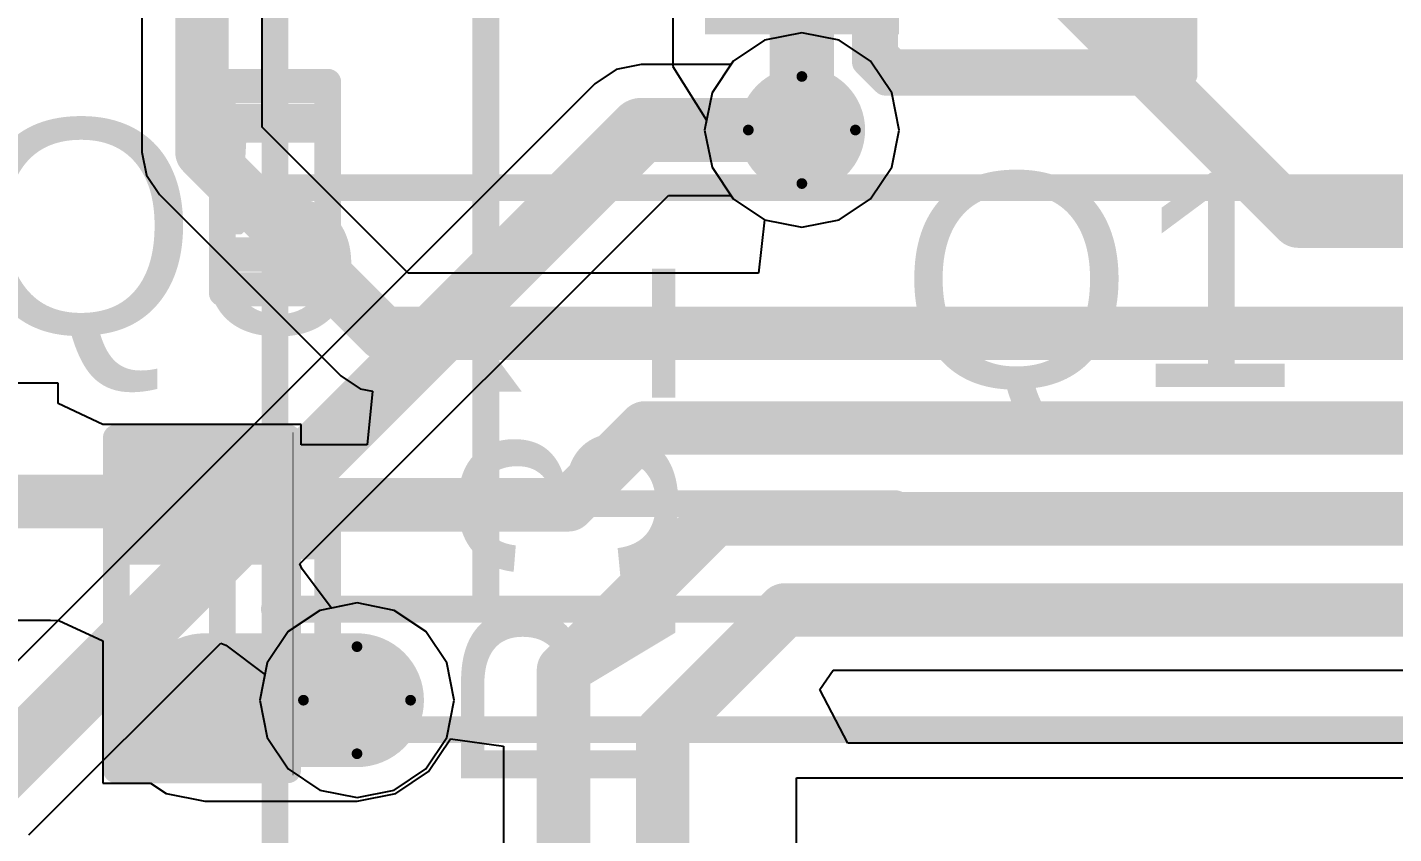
# Model space of a CAD drawing. Header units: millimetres. Extents: x -16 to 330, y -45 to 150.
# Drawn here: x 9.33 to 15.81, y 62.19 to 66.02 of the extents above; entities that cross this region are included whole.
import ezdxf

# ---------------------------------------------------------------- set-up
doc = ezdxf.new("R2010")
doc.units = ezdxf.units.MM
for name, color, linetype in [('BottomLayer', 5, 'Continuous'), ('BottomSolder', 6, 'Continuous'), ('DrillDrawing', 1, 'Continuous'), ('Mechanical13', 56, 'Continuous'), ('MidLayer1', 16, 'Continuous'), ('MidLayer2', 76, 'Continuous'), ('TopLayer', 1, 'Continuous'), ('TopOverlay', 2, 'Continuous'), ('TopPaste', 8, 'Continuous'), ('TopSolder', 216, 'Continuous'), ('ViaHoleLayer', 16, 'Continuous')]:
    doc.layers.add(name, color=color, linetype=linetype)
doc.styles.add('Arial', font='arial.ttf', dxfattribs={"height": 0.2})

# ---------------------------------------------------------------- blocks, each defined once
blk = doc.blocks.new('R___0402_80')
at = {"layer": 'TopLayer'}
for points in [[(-0.6985, -0.3175), (-0.6985, 0.3175), (-0.2413, 0.3175), (-0.2413, -0.3175)], [(0.2413, -0.3175), (0.2413, 0.3175), (0.6985, 0.3175), (0.6985, -0.3175)]]:
    blk.add_hatch(color=1, dxfattribs=at).paths.add_polyline_path(points)
at = {"layer": 'TopPaste'}
for points in [[(-0.6985, -0.3175), (-0.6985, 0.3175), (-0.2413, 0.3175), (-0.2413, -0.3175)], [(0.2413, -0.3175), (0.2413, 0.3175), (0.6985, 0.3175), (0.6985, -0.3175)]]:
    blk.add_hatch(color=8, dxfattribs=at).paths.add_polyline_path(points)
at = {"layer": 'TopSolder'}
for points in [[(-0.7535, -0.3725), (-0.7535, 0.3725), (-0.1863, 0.3725), (-0.1863, -0.3725)], [(0.1863, -0.3725), (0.1863, 0.3725), (0.7535, 0.3725), (0.7535, -0.3725)]]:
    blk.add_hatch(color=216, dxfattribs=at).paths.add_polyline_path(points)
at = {"layer": 'TopOverlay'}
for points, const_width in [([(-0.7874, 0.4064), (0.7874, 0.4064)], 0.127), ([(-0.7874, 0.4064), (-0.7874, -0.4064)], 0.127), ([(0.7874, 0.4064), (0.7874, -0.4064)], 0.127), ([(-0.7874, -0.4064), (0.7874, -0.4064)], 0.127), ([(-0.8128, -0.4318), (0.8128, -0.4318)], 0.00323)]:
    blk.add_lwpolyline(points, dxfattribs=dict(at, const_width=const_width))
for points, const_width in [([(-0.8191, 0.4064, 1), (-0.7556, 0.4064, 1)], 0.0635), ([(-0.8191, 0.4064, 1), (-0.7556, 0.4064, 1)], 0.0635), ([(0.7556, 0.4064, 1), (0.8191, 0.4064, 1)], 0.0635), ([(0.7556, 0.4064, 1), (0.8191, 0.4064, 1)], 0.0635), ([(-0.8191, -0.4064, 1), (-0.7556, -0.4064, 1)], 0.0635), ([(-0.8191, -0.4064, 1), (-0.7556, -0.4064, 1)], 0.0635), ([(0.7556, -0.4064, 1), (0.8191, -0.4064, 1)], 0.0635), ([(0.7556, -0.4064, 1), (0.8191, -0.4064, 1)], 0.0635), ([(-0.8136, -0.4318, 1), (-0.812, -0.4318, 1)], 0.00161), ([(0.812, -0.4318, 1), (0.8136, -0.4318, 1)], 0.00161)]:
    blk.add_lwpolyline(points, format="xyb", close=True, dxfattribs=dict(at, const_width=const_width))
blk = doc.blocks.new('S___23_116')
at = {"layer": 'TopLayer'}
for points in [[(-0.41, 1.46), (0.41, 1.46), (0.41, 0.54), (-0.41, 0.54)], [(-1.36, -0.54), (-0.54, -0.54), (-0.54, -1.46), (-1.36, -1.46)], [(0.54, -0.54), (1.36, -0.54), (1.36, -1.46), (0.54, -1.46)]]:
    blk.add_hatch(color=1, dxfattribs=at).paths.add_polyline_path(points)
at = {"layer": 'TopPaste'}
for points in [[(-0.41, 1.46), (0.41, 1.46), (0.41, 0.54), (-0.41, 0.54)], [(-1.36, -0.54), (-0.54, -0.54), (-0.54, -1.46), (-1.36, -1.46)], [(0.54, -0.54), (1.36, -0.54), (1.36, -1.46), (0.54, -1.46)]]:
    blk.add_hatch(color=8, dxfattribs=at).paths.add_polyline_path(points)
at = {"layer": 'TopSolder'}
for points in [[(-0.41, 1.46), (0.41, 1.46), (0.41, 0.54), (-0.41, 0.54)], [(-1.36, -0.54), (-0.54, -0.54), (-0.54, -1.46), (-1.36, -1.46)], [(0.54, -0.54), (1.36, -0.54), (1.36, -1.46), (0.54, -1.46)]]:
    blk.add_hatch(color=216, dxfattribs=at).paths.add_polyline_path(points)
at = {"layer": 'TopOverlay', "const_width": 0.127}
for points in [[(-1.5494, -0.5842), (-1.5494, 0.8128)], [(-0.5588, 0.8128), (-1.5494, 0.8128)], [(1.5494, 0.8128), (0.5588, 0.8128)], [(1.5494, -0.5842), (1.5494, 0.8128)], [(0.3302, -0.7874), (-0.3302, -0.7874)], [(-1.5494, -1.1684), (-1.6764, -1.0414)], [(-1.6764, -1.2954), (-1.6764, -1.0414)], [(-1.6764, -1.2954), (-1.5494, -1.1684)]]:
    blk.add_lwpolyline(points, dxfattribs=at)
at = {"layer": 'TopOverlay', "const_width": 0.0635}
for points in [[(-1.5812, 0.8128, 1), (-1.5176, 0.8128, 1)], [(-1.5812, 0.8128, 1), (-1.5176, 0.8128, 1)], [(-0.5905, 0.8128, 1), (-0.5271, 0.8128, 1)], [(0.5271, 0.8128, 1), (0.5905, 0.8128, 1)], [(1.5176, 0.8128, 1), (1.5812, 0.8128, 1)], [(1.5176, 0.8128, 1), (1.5812, 0.8128, 1)], [(-1.5812, -0.5842, 1), (-1.5176, -0.5842, 1)], [(1.5176, -0.5842, 1), (1.5812, -0.5842, 1)], [(-0.3619, -0.7874, 1), (-0.2984, -0.7874, 1)], [(0.2984, -0.7874, 1), (0.3619, -0.7874, 1)], [(-1.7082, -1.0414, 1), (-1.6446, -1.0414, 1)], [(-1.7082, -1.0414, 1), (-1.6446, -1.0414, 1)], [(-1.5812, -1.1684, 1), (-1.5176, -1.1684, 1)], [(-1.5812, -1.1684, 1), (-1.5176, -1.1684, 1)], [(-1.7082, -1.2954, 1), (-1.6446, -1.2954, 1)], [(-1.7082, -1.2954, 1), (-1.6446, -1.2954, 1)]]:
    blk.add_lwpolyline(points, format="xyb", close=True, dxfattribs=at)

msp = doc.modelspace()

# ---------------------------------------------------------------- hatches: boundary and pattern name
at = {"layer": 'BottomLayer'}
h = msp.add_hatch(color=5, dxfattribs=at)
edge = h.paths.add_edge_path()
edge.add_arc((13.0048, 65.532), 0.3, 0, 360)
h = msp.add_hatch(color=5, dxfattribs=at)
edge = h.paths.add_edge_path()
edge.add_arc((10.895, 62.8269), 0.3, 0, 360)
at = {"layer": 'BottomSolder'}
h = msp.add_hatch(color=6, dxfattribs=at)
edge = h.paths.add_edge_path()
edge.add_arc((13.0048, 65.532), 0.15, 0, 360)
h = msp.add_hatch(color=6, dxfattribs=at)
edge = h.paths.add_edge_path()
edge.add_arc((10.895, 62.8269), 0.15, 0, 360)
at = {"layer": 'MidLayer1'}
h = msp.add_hatch(color=16, dxfattribs=at)
edge = h.paths.add_edge_path()
edge.add_arc((13.0048, 65.532), 0.3, 0, 360)
h = msp.add_hatch(color=16, dxfattribs=at)
edge = h.paths.add_edge_path()
edge.add_arc((10.895, 62.8269), 0.3, 0, 360)
at = {"layer": 'MidLayer2'}
h = msp.add_hatch(color=76, dxfattribs=at)
edge = h.paths.add_edge_path()
edge.add_arc((13.0048, 65.532), 0.3, 0, 360)
h = msp.add_hatch(color=76, dxfattribs=at)
edge = h.paths.add_edge_path()
edge.add_arc((10.895, 62.8269), 0.3, 0, 360)
at = {"layer": 'TopLayer'}
h = msp.add_hatch(color=1, dxfattribs=at)
edge = h.paths.add_edge_path()
edge.add_arc((13.0048, 65.532), 0.3, 0, 360)
h = msp.add_hatch(color=1, dxfattribs=at)
edge = h.paths.add_edge_path()
edge.add_arc((10.895, 62.8269), 0.3, 0, 360)
at = {"layer": 'TopSolder'}
h = msp.add_hatch(color=216, dxfattribs=at)
edge = h.paths.add_edge_path()
edge.add_arc((13.0048, 65.532), 0.15, 0, 360)
h = msp.add_hatch(color=216, dxfattribs=at)
edge = h.paths.add_edge_path()
edge.add_arc((10.895, 62.8269), 0.15, 0, 360)
at = {"layer": 'ViaHoleLayer'}
h = msp.add_hatch(color=16, dxfattribs=at)
edge = h.paths.add_edge_path()
edge.add_arc((13.0048, 65.532), 0.15, 0, 360)
h = msp.add_hatch(color=16, dxfattribs=at)
edge = h.paths.add_edge_path()
edge.add_arc((10.895, 62.8269), 0.15, 0, 360)

# ---------------------------------------------------------------- linework, layer by layer
at = {"layer": 'BottomLayer'}
for p, q in [((13.0048, 65.9933), (12.8283, 65.9582)), ((13.1813, 65.9582), (13.0048, 65.9933)), ((12.8283, 65.9582), (12.6786, 65.8582)), ((13.3309, 65.8582), (13.1813, 65.9582)), ((12.2428, 65.8428), (12.1239, 65.8191)), ((12.6683, 65.8428), (12.2428, 65.8428)), ((12.6786, 65.8582), (12.6683, 65.8428)), ((13.4309, 65.7085), (13.3309, 65.8582)), ((12.1239, 65.8191), (12.023, 65.7518)), ((12.023, 65.7518), (8.9899, 62.7186)), ((13.466, 65.532), (13.4309, 65.7085)), ((13.4309, 65.3555), (13.466, 65.532)), ((13.3309, 65.2058), (13.4309, 65.3555)), ((10.6237, 63.4735), (12.3715, 65.2212)), ((12.3715, 65.2212), (12.6683, 65.2212)), ((12.6683, 65.2212), (12.6786, 65.2058)), ((12.6786, 65.2058), (12.8283, 65.1059)), ((13.1813, 65.1059), (13.3309, 65.2058)), ((12.8283, 65.1059), (13.0048, 65.0707)), ((13.0048, 65.0707), (13.1813, 65.1059)), ((10.6344, 63.4488), (10.6237, 63.4735)), ((10.7735, 63.264), (10.6344, 63.4488)), ((10.895, 63.2882), (10.7735, 63.264)), ((11.0716, 63.2531), (10.895, 63.2882)), ((11.2212, 63.1531), (11.0716, 63.2531)), ((11.3212, 63.0034), (11.2212, 63.1531)), ((9.3383, 62.1881), (10.2485, 63.0982)), ((10.2485, 63.0982), (10.2732, 63.0876)), ((10.2732, 63.0876), (10.458, 62.9485)), ((11.3563, 62.8269), (11.3212, 63.0034)), ((10.458, 62.9485), (10.4338, 62.8269)), ((10.4338, 62.8269), (10.4689, 62.6504)), ((11.3212, 62.6504), (11.3563, 62.8269)), ((10.4689, 62.6504), (10.5689, 62.5007)), ((11.2212, 62.5007), (11.3212, 62.6504)), ((10.5689, 62.5007), (10.7185, 62.4008)), ((11.0716, 62.4008), (11.2212, 62.5007)), ((10.7185, 62.4008), (10.895, 62.3656)), ((10.895, 62.3656), (11.0716, 62.4008))]:
    msp.add_line(p, q, dxfattribs=at)
at = {"layer": 'BottomLayer', "const_width": 0.3048}
for points in [[(9.1186, 62.4078), (12.2428, 65.532)], [(12.2428, 65.532), (13.0048, 65.532)]]:
    msp.add_lwpolyline(points, dxfattribs=at)
at = {"layer": 'BottomLayer', "const_width": 0.1524}
for points in [[(12.1666, 65.532, 1), (12.319, 65.532, 1)], [(12.1666, 65.532, 1), (12.319, 65.532, 1)], [(12.9286, 65.532, 1), (13.081, 65.532, 1)]]:
    msp.add_lwpolyline(points, format="xyb", close=True, dxfattribs=at)
at = {"layer": 'DrillDrawing', "const_width": 0.0508}
for points in [[(12.7508, 65.532), (13.0048, 65.786)], [(13.0048, 65.786), (13.2588, 65.532)], [(12.7508, 65.532), (13.0048, 65.278)], [(13.0048, 65.278), (13.2588, 65.532)], [(10.641, 62.8269), (10.895, 63.0809)], [(10.895, 63.0809), (11.149, 62.8269)], [(10.641, 62.8269), (10.895, 62.5729)], [(10.895, 62.5729), (11.149, 62.8269)]]:
    msp.add_lwpolyline(points, dxfattribs=at)
at = {"layer": 'DrillDrawing', "const_width": 0.0254}
for points in [[(12.9921, 65.786, 1), (13.0175, 65.786, 1)], [(12.9921, 65.786, 1), (13.0175, 65.786, 1)], [(12.7381, 65.532, 1), (12.7635, 65.532, 1)], [(12.7381, 65.532, 1), (12.7635, 65.532, 1)], [(13.2461, 65.532, 1), (13.2715, 65.532, 1)], [(13.2461, 65.532, 1), (13.2715, 65.532, 1)], [(12.9921, 65.278, 1), (13.0175, 65.278, 1)], [(12.9921, 65.278, 1), (13.0175, 65.278, 1)], [(10.8823, 63.0809, 1), (10.9077, 63.0809, 1)], [(10.8823, 63.0809, 1), (10.9077, 63.0809, 1)], [(10.6283, 62.8269, 1), (10.6537, 62.8269, 1)], [(10.6283, 62.8269, 1), (10.6537, 62.8269, 1)], [(11.1363, 62.8269, 1), (11.1617, 62.8269, 1)], [(11.1363, 62.8269, 1), (11.1617, 62.8269, 1)], [(10.8823, 62.5729, 1), (10.9077, 62.5729, 1)], [(10.8823, 62.5729, 1), (10.9077, 62.5729, 1)]]:
    msp.add_lwpolyline(points, format="xyb", close=True, dxfattribs=at)
at = {"layer": 'Mechanical13', "const_width": 0.127}
for points in [[(13.3062, 65.8538), (13.3062, 68.6638)], [(13.3312, 65.8663), (13.3312, 68.6513)], [(14.6812, 65.8663), (14.6812, 68.6513)], [(14.7062, 65.8538), (14.7062, 68.6638)], [(13.398, 65.8997), (13.398, 68.6179)], [(14.6145, 65.8997), (14.6145, 68.6179)], [(10.5062, 63.2864), (10.5062, 67.2588)], [(10.5062, 63.2864), (10.5062, 67.2588)], [(11.5062, 63.2864), (11.5062, 67.2588)], [(11.5062, 63.2864), (11.5062, 67.2588)], [(13.3062, 65.8538), (13.398, 65.8997)], [(13.3062, 65.8538), (13.4012, 65.7588)], [(13.3312, 65.8663), (13.4137, 65.7838)], [(13.398, 65.8997), (13.4471, 65.8506)], [(13.4012, 65.7588), (13.4471, 65.8506)], [(13.4471, 65.8506), (14.5654, 65.8506)], [(14.5654, 65.8506), (14.6145, 65.8997)], [(14.5654, 65.8506), (14.6112, 65.7588)], [(14.5987, 65.7838), (14.6812, 65.8663)], [(14.6112, 65.7588), (14.7062, 65.8538)], [(14.6145, 65.8997), (14.7062, 65.8538)], [(13.4137, 65.7838), (14.5987, 65.7838)], [(10.2562, 65.7588), (10.7562, 65.7588)], [(10.2562, 65.7238), (10.2562, 65.7588)], [(10.2562, 65.7238), (10.7562, 65.7238)], [(10.2562, 65.5938), (10.2562, 65.7238)], [(10.7562, 65.7238), (10.7562, 65.7588)], [(10.7562, 65.5938), (10.7562, 65.7238)], [(13.4012, 65.7588), (14.6112, 65.7588)], [(10.2562, 65.5938), (10.7562, 65.5938)], [(10.2562, 65.5588), (10.2562, 65.5938)], [(10.7562, 65.5588), (10.7562, 65.5938)], [(10.2562, 65.5588), (10.7562, 65.5588)], [(10.2562, 64.9588), (10.2562, 65.5588)], [(10.7562, 64.9588), (10.7562, 65.5588)], [(10.5062, 65.2588), (18.451, 65.2588)], [(10.5062, 65.2588), (18.451, 65.2588)], [(10.5062, 61.2864), (10.5062, 65.2588)], [(10.5062, 61.2864), (10.5062, 65.2588)], [(10.2562, 64.9588), (10.7562, 64.9588)], [(10.2562, 64.9238), (10.2562, 64.9588)], [(10.7562, 64.9238), (10.7562, 64.9588)], [(10.2562, 64.9238), (10.7562, 64.9238)], [(10.2562, 64.7938), (10.2562, 64.9238)], [(10.7562, 64.7938), (10.7562, 64.9238)], [(10.2562, 64.7938), (10.7562, 64.7938)], [(10.2562, 64.7588), (10.2562, 64.7938)], [(10.2562, 64.7588), (10.7562, 64.7588)], [(10.7562, 64.7588), (10.7562, 64.7938)], [(5.5062, 63.7588), (13.451, 63.7588)], [(5.5062, 63.7588), (13.451, 63.7588)], [(8.0062, 63.7588), (11.9786, 63.7588)], [(8.0062, 63.7588), (11.9786, 63.7588)], [(10.2562, 63.7588), (10.7562, 63.7588)], [(10.2562, 63.7238), (10.2562, 63.7588)], [(10.2562, 63.7238), (10.7562, 63.7238)], [(10.2562, 63.5938), (10.2562, 63.7238)], [(10.7562, 63.7238), (10.7562, 63.7588)], [(10.7562, 63.5938), (10.7562, 63.7238)], [(10.2562, 63.5938), (10.7562, 63.5938)], [(10.2562, 63.5588), (10.2562, 63.5938)], [(10.7562, 63.5588), (10.7562, 63.5938)], [(10.2562, 63.5588), (10.7562, 63.5588)], [(10.2562, 62.9588), (10.2562, 63.5588)], [(10.7562, 62.9588), (10.7562, 63.5588)], [(10.5062, 63.2588), (18.451, 63.2588)], [(10.5062, 59.2864), (10.5062, 63.2588)], [(10.5062, 59.2588), (10.5062, 63.2312)], [(10.5062, 59.2588), (10.5062, 63.2312)], [(10.2562, 62.9588), (10.7562, 62.9588)], [(10.2562, 62.9238), (10.2562, 62.9588)], [(10.2562, 62.9238), (10.7562, 62.9238)], [(10.2562, 62.7938), (10.2562, 62.9238)], [(10.7562, 62.9238), (10.7562, 62.9588)], [(10.7562, 62.7938), (10.7562, 62.9238)], [(10.2562, 62.7938), (10.7562, 62.7938)], [(10.2562, 62.7588), (10.2562, 62.7938)], [(10.7562, 62.7588), (10.7562, 62.7938)], [(10.2562, 62.7588), (10.7562, 62.7588)], [(10.5062, 62.6872), (17.8794, 62.6872)], [(10.5062, 59.2864), (10.5062, 62.6872)]]:
    msp.add_lwpolyline(points, dxfattribs=at)
at = {"layer": 'Mechanical13'}
for points, const_width in [([(13.2745, 65.8538, 1), (13.338, 65.8538, 1)], 0.0635), ([(13.2745, 65.8538, 1), (13.338, 65.8538, 1)], 0.0635), ([(13.2745, 65.8538, 1), (13.338, 65.8538, 1)], 0.0635), ([(13.2995, 65.8663, 1), (13.363, 65.8663, 1)], 0.0635), ([(13.2995, 65.8663, 1), (13.363, 65.8663, 1)], 0.0635), ([(13.3662, 65.8997, 1), (13.4297, 65.8997, 1)], 0.0635), ([(13.3662, 65.8997, 1), (13.4297, 65.8997, 1)], 0.0635), ([(13.3662, 65.8997, 1), (13.4297, 65.8997, 1)], 0.0635), ([(13.4154, 65.8506, 1), (13.4789, 65.8506, 1)], 0.0635), ([(13.4154, 65.8506, 1), (13.4789, 65.8506, 1)], 0.0635), ([(13.4154, 65.8506, 1), (13.4789, 65.8506, 1)], 0.0635), ([(14.5336, 65.8506, 1), (14.5971, 65.8506, 1)], 0.0635), ([(14.5336, 65.8506, 1), (14.5971, 65.8506, 1)], 0.0635), ([(14.5336, 65.8506, 1), (14.5971, 65.8506, 1)], 0.0635), ([(14.5827, 65.8997, 1), (14.6462, 65.8997, 1)], 0.0635), ([(14.5827, 65.8997, 1), (14.6462, 65.8997, 1)], 0.0635), ([(14.5827, 65.8997, 1), (14.6462, 65.8997, 1)], 0.0635), ([(14.6495, 65.8663, 1), (14.713, 65.8663, 1)], 0.0635), ([(14.6495, 65.8663, 1), (14.713, 65.8663, 1)], 0.0635), ([(14.6745, 65.8538, 1), (14.738, 65.8538, 1)], 0.0635), ([(14.6745, 65.8538, 1), (14.738, 65.8538, 1)], 0.0635), ([(14.6745, 65.8538, 1), (14.738, 65.8538, 1)], 0.0635), ([(13.382, 65.7838, 1), (13.4455, 65.7838, 1)], 0.0635), ([(13.382, 65.7838, 1), (13.4455, 65.7838, 1)], 0.0635), ([(14.567, 65.7838, 1), (14.6305, 65.7838, 1)], 0.0635), ([(14.567, 65.7838, 1), (14.6305, 65.7838, 1)], 0.0635), ([(10.2245, 65.7588, 1), (10.288, 65.7588, 1)], 0.0635), ([(10.2245, 65.7588, 1), (10.288, 65.7588, 1)], 0.0635), ([(10.2245, 65.7238, 1), (10.288, 65.7238, 1)], 0.0635), ([(10.2245, 65.7238, 1), (10.288, 65.7238, 1)], 0.0635), ([(10.2245, 65.7238, 1), (10.288, 65.7238, 1)], 0.0635), ([(10.7245, 65.7588, 1), (10.788, 65.7588, 1)], 0.0635), ([(10.7245, 65.7588, 1), (10.788, 65.7588, 1)], 0.0635), ([(10.7245, 65.7238, 1), (10.788, 65.7238, 1)], 0.0635), ([(10.7245, 65.7238, 1), (10.788, 65.7238, 1)], 0.0635), ([(10.7245, 65.7238, 1), (10.788, 65.7238, 1)], 0.0635), ([(13.3695, 65.7588, 1), (13.433, 65.7588, 1)], 0.0635), ([(13.3695, 65.7588, 1), (13.433, 65.7588, 1)], 0.0635), ([(13.3695, 65.7588, 1), (13.433, 65.7588, 1)], 0.0635), ([(14.5795, 65.7588, 1), (14.643, 65.7588, 1)], 0.0635), ([(14.5795, 65.7588, 1), (14.643, 65.7588, 1)], 0.0635), ([(14.5795, 65.7588, 1), (14.643, 65.7588, 1)], 0.0635), ([(10.2245, 65.5938, 1), (10.288, 65.5938, 1)], 0.0635), ([(10.2245, 65.5938, 1), (10.288, 65.5938, 1)], 0.0635), ([(10.2245, 65.5938, 1), (10.288, 65.5938, 1)], 0.0635), ([(10.7245, 65.5938, 1), (10.788, 65.5938, 1)], 0.0635), ([(10.7245, 65.5938, 1), (10.788, 65.5938, 1)], 0.0635), ([(10.7245, 65.5938, 1), (10.788, 65.5938, 1)], 0.0635), ([(10.2245, 65.5588, 1), (10.288, 65.5588, 1)], 0.0635), ([(10.2245, 65.5588, 1), (10.288, 65.5588, 1)], 0.0635), ([(10.2245, 65.5588, 1), (10.288, 65.5588, 1)], 0.0635), ([(10.7245, 65.5588, 1), (10.788, 65.5588, 1)], 0.0635), ([(10.7245, 65.5588, 1), (10.788, 65.5588, 1)], 0.0635), ([(10.7245, 65.5588, 1), (10.788, 65.5588, 1)], 0.0635), ([(10.5094, 65.2588, 1), (10.5031, 65.2588, 1)], 0.127), ([(10.5094, 65.2588, 1), (10.5031, 65.2588, 1)], 0.127), ([(10.4713, 65.2588, 1), (10.5348, 65.2588, 1)], 0.0635), ([(10.4713, 65.2588, 1), (10.5348, 65.2588, 1)], 0.0635), ([(10.4745, 65.2588, 1), (10.538, 65.2588, 1)], 0.0635), ([(10.4745, 65.2588, 1), (10.538, 65.2588, 1)], 0.0635), ([(10.4745, 65.2588, 1), (10.538, 65.2588, 1)], 0.0635), ([(10.4745, 65.2588, 1), (10.538, 65.2588, 1)], 0.0635), ([(10.4777, 65.2588, 1), (10.5412, 65.2588, 1)], 0.0635), ([(10.4777, 65.2588, 1), (10.5412, 65.2588, 1)], 0.0635), ([(10.2245, 64.9588, 1), (10.288, 64.9588, 1)], 0.0635), ([(10.2245, 64.9588, 1), (10.288, 64.9588, 1)], 0.0635), ([(10.2245, 64.9588, 1), (10.288, 64.9588, 1)], 0.0635), ([(10.7245, 64.9588, 1), (10.788, 64.9588, 1)], 0.0635), ([(10.7245, 64.9588, 1), (10.788, 64.9588, 1)], 0.0635), ([(10.7245, 64.9588, 1), (10.788, 64.9588, 1)], 0.0635), ([(10.2245, 64.9238, 1), (10.288, 64.9238, 1)], 0.0635), ([(10.2245, 64.9238, 1), (10.288, 64.9238, 1)], 0.0635), ([(10.2245, 64.9238, 1), (10.288, 64.9238, 1)], 0.0635), ([(10.7245, 64.9238, 1), (10.788, 64.9238, 1)], 0.0635), ([(10.7245, 64.9238, 1), (10.788, 64.9238, 1)], 0.0635), ([(10.7245, 64.9238, 1), (10.788, 64.9238, 1)], 0.0635), ([(10.2245, 64.7938, 1), (10.288, 64.7938, 1)], 0.0635), ([(10.2245, 64.7938, 1), (10.288, 64.7938, 1)], 0.0635), ([(10.2245, 64.7938, 1), (10.288, 64.7938, 1)], 0.0635), ([(10.2245, 64.7588, 1), (10.288, 64.7588, 1)], 0.0635), ([(10.2245, 64.7588, 1), (10.288, 64.7588, 1)], 0.0635), ([(10.7245, 64.7938, 1), (10.788, 64.7938, 1)], 0.0635), ([(10.7245, 64.7938, 1), (10.788, 64.7938, 1)], 0.0635), ([(10.7245, 64.7938, 1), (10.788, 64.7938, 1)], 0.0635), ([(10.7245, 64.7588, 1), (10.788, 64.7588, 1)], 0.0635), ([(10.7245, 64.7588, 1), (10.788, 64.7588, 1)], 0.0635), ([(10.2245, 63.7588, 1), (10.288, 63.7588, 1)], 0.0635), ([(10.2245, 63.7588, 1), (10.288, 63.7588, 1)], 0.0635), ([(10.2245, 63.7238, 1), (10.288, 63.7238, 1)], 0.0635), ([(10.2245, 63.7238, 1), (10.288, 63.7238, 1)], 0.0635), ([(10.2245, 63.7238, 1), (10.288, 63.7238, 1)], 0.0635), ([(10.7245, 63.7588, 1), (10.788, 63.7588, 1)], 0.0635), ([(10.7245, 63.7588, 1), (10.788, 63.7588, 1)], 0.0635), ([(10.7245, 63.7238, 1), (10.788, 63.7238, 1)], 0.0635), ([(10.7245, 63.7238, 1), (10.788, 63.7238, 1)], 0.0635), ([(10.7245, 63.7238, 1), (10.788, 63.7238, 1)], 0.0635), ([(11.9469, 63.7588, 1), (12.0104, 63.7588, 1)], 0.0635), ([(11.9469, 63.7588, 1), (12.0104, 63.7588, 1)], 0.0635), ([(13.4192, 63.7588, 1), (13.4827, 63.7588, 1)], 0.0635), ([(13.4192, 63.7588, 1), (13.4827, 63.7588, 1)], 0.0635), ([(10.2245, 63.5938, 1), (10.288, 63.5938, 1)], 0.0635), ([(10.2245, 63.5938, 1), (10.288, 63.5938, 1)], 0.0635), ([(10.2245, 63.5938, 1), (10.288, 63.5938, 1)], 0.0635), ([(10.7245, 63.5938, 1), (10.788, 63.5938, 1)], 0.0635), ([(10.7245, 63.5938, 1), (10.788, 63.5938, 1)], 0.0635), ([(10.7245, 63.5938, 1), (10.788, 63.5938, 1)], 0.0635), ([(10.2245, 63.5588, 1), (10.288, 63.5588, 1)], 0.0635), ([(10.2245, 63.5588, 1), (10.288, 63.5588, 1)], 0.0635), ([(10.2245, 63.5588, 1), (10.288, 63.5588, 1)], 0.0635), ([(10.7245, 63.5588, 1), (10.788, 63.5588, 1)], 0.0635), ([(10.7245, 63.5588, 1), (10.788, 63.5588, 1)], 0.0635), ([(10.7245, 63.5588, 1), (10.788, 63.5588, 1)], 0.0635), ([(10.5094, 63.2588, 1), (10.5031, 63.2588, 1)], 0.127), ([(10.5094, 63.2588, 1), (10.5031, 63.2588, 1)], 0.127), ([(10.4713, 63.2588, 1), (10.5348, 63.2588, 1)], 0.0635), ([(10.4713, 63.2588, 1), (10.5348, 63.2588, 1)], 0.0635), ([(10.4745, 63.2864, 1), (10.538, 63.2864, 1)], 0.0635), ([(10.4745, 63.2864, 1), (10.538, 63.2864, 1)], 0.0635), ([(10.4745, 63.2588, 1), (10.538, 63.2588, 1)], 0.0635), ([(10.4745, 63.2588, 1), (10.538, 63.2588, 1)], 0.0635), ([(10.4777, 63.2588, 1), (10.5412, 63.2588, 1)], 0.0635), ([(10.4777, 63.2588, 1), (10.5412, 63.2588, 1)], 0.0635), ([(11.4745, 63.2864, 1), (11.538, 63.2864, 1)], 0.0635), ([(11.4745, 63.2864, 1), (11.538, 63.2864, 1)], 0.0635), ([(10.4745, 63.2312, 1), (10.538, 63.2312, 1)], 0.0635), ([(10.4745, 63.2312, 1), (10.538, 63.2312, 1)], 0.0635), ([(10.2245, 62.9588, 1), (10.288, 62.9588, 1)], 0.0635), ([(10.2245, 62.9588, 1), (10.288, 62.9588, 1)], 0.0635), ([(10.2245, 62.9588, 1), (10.288, 62.9588, 1)], 0.0635), ([(10.2245, 62.9238, 1), (10.288, 62.9238, 1)], 0.0635), ([(10.2245, 62.9238, 1), (10.288, 62.9238, 1)], 0.0635), ([(10.2245, 62.9238, 1), (10.288, 62.9238, 1)], 0.0635), ([(10.7245, 62.9588, 1), (10.788, 62.9588, 1)], 0.0635), ([(10.7245, 62.9588, 1), (10.788, 62.9588, 1)], 0.0635), ([(10.7245, 62.9588, 1), (10.788, 62.9588, 1)], 0.0635), ([(10.7245, 62.9238, 1), (10.788, 62.9238, 1)], 0.0635), ([(10.7245, 62.9238, 1), (10.788, 62.9238, 1)], 0.0635), ([(10.7245, 62.9238, 1), (10.788, 62.9238, 1)], 0.0635), ([(10.2245, 62.7938, 1), (10.288, 62.7938, 1)], 0.0635), ([(10.2245, 62.7938, 1), (10.288, 62.7938, 1)], 0.0635), ([(10.2245, 62.7938, 1), (10.288, 62.7938, 1)], 0.0635), ([(10.7245, 62.7938, 1), (10.788, 62.7938, 1)], 0.0635), ([(10.7245, 62.7938, 1), (10.788, 62.7938, 1)], 0.0635), ([(10.7245, 62.7938, 1), (10.788, 62.7938, 1)], 0.0635), ([(10.2245, 62.7588, 1), (10.288, 62.7588, 1)], 0.0635), ([(10.2245, 62.7588, 1), (10.288, 62.7588, 1)], 0.0635), ([(10.7245, 62.7588, 1), (10.788, 62.7588, 1)], 0.0635), ([(10.7245, 62.7588, 1), (10.788, 62.7588, 1)], 0.0635), ([(10.4745, 62.6872, 1), (10.538, 62.6872, 1)], 0.0635), ([(10.4745, 62.6872, 1), (10.538, 62.6872, 1)], 0.0635)]:
    msp.add_lwpolyline(points, format="xyb", close=True, dxfattribs=dict(at, const_width=const_width))
at = {"layer": 'MidLayer1'}
for p, q in [((13.0048, 65.9933), (12.8283, 65.9582)), ((13.1813, 65.9582), (13.0048, 65.9933)), ((12.8283, 65.9582), (12.6786, 65.8582)), ((13.3309, 65.8582), (13.1813, 65.9582)), ((12.6786, 65.8582), (12.5786, 65.7085)), ((13.4309, 65.7085), (13.3309, 65.8582)), ((12.5786, 65.7085), (12.5435, 65.532)), ((13.466, 65.532), (13.4309, 65.7085)), ((12.5435, 65.532), (12.5786, 65.3555)), ((13.4309, 65.3555), (13.466, 65.532)), ((12.5786, 65.3555), (12.6786, 65.2058)), ((13.3309, 65.2058), (13.4309, 65.3555)), ((12.6786, 65.2058), (12.8283, 65.1059)), ((13.1813, 65.1059), (13.3309, 65.2058)), ((12.8283, 65.1059), (13.0048, 65.0707)), ((13.0048, 65.0707), (13.1813, 65.1059))]:
    msp.add_line(p, q, dxfattribs=at)
at = {"layer": 'MidLayer2'}
for p, q in [((13.0048, 65.9933), (12.8283, 65.9582)), ((13.1813, 65.9582), (13.0048, 65.9933)), ((12.8283, 65.9582), (12.6786, 65.8582)), ((13.3309, 65.8582), (13.1813, 65.9582)), ((12.6786, 65.8582), (12.5786, 65.7085)), ((13.4309, 65.7085), (13.3309, 65.8582)), ((12.5786, 65.7085), (12.5435, 65.532)), ((13.466, 65.532), (13.4309, 65.7085)), ((12.5435, 65.532), (12.5786, 65.3555)), ((13.4309, 65.3555), (13.466, 65.532)), ((12.5786, 65.3555), (12.6786, 65.2058)), ((13.3309, 65.2058), (13.4309, 65.3555)), ((12.6786, 65.2058), (12.8283, 65.1059)), ((13.1813, 65.1059), (13.3309, 65.2058)), ((12.8283, 65.1059), (13.0048, 65.0707)), ((13.0048, 65.0707), (13.1813, 65.1059)), ((10.7185, 63.2531), (10.5689, 63.1531)), ((10.895, 63.2882), (10.7185, 63.2531)), ((11.0716, 63.2531), (10.895, 63.2882)), ((11.2212, 63.1531), (11.0716, 63.2531)), ((10.5689, 63.1531), (10.4689, 63.0034)), ((11.3212, 63.0034), (11.2212, 63.1531)), ((10.4689, 63.0034), (10.4338, 62.8269)), ((11.3563, 62.8269), (11.3212, 63.0034)), ((10.4338, 62.8269), (10.4689, 62.6504)), ((11.3212, 62.6504), (11.3563, 62.8269)), ((10.4689, 62.6504), (10.5689, 62.5007)), ((11.2212, 62.5007), (11.3212, 62.6504)), ((10.5689, 62.5007), (10.7185, 62.4008)), ((11.0716, 62.4008), (11.2212, 62.5007)), ((10.7185, 62.4008), (10.895, 62.3656)), ((10.895, 62.3656), (11.0716, 62.4008))]:
    msp.add_line(p, q, dxfattribs=at)
at = {"layer": 'TopLayer'}
for p, q in [((9.8751, 66.5353), (9.8751, 65.427)), ((10.4449, 65.5449), (10.4449, 66.5353)), ((12.3924, 66.3275), (12.3924, 65.8332)), ((12.3924, 65.8332), (12.3924, 65.8332)), ((12.3924, 65.8332), (12.5529, 65.5792)), ((12.5529, 65.5792), (12.5435, 65.532)), ((11.1372, 64.8526), (10.4449, 65.5449)), ((12.5435, 65.532), (12.5786, 65.3555)), ((9.8751, 65.427), (9.8751, 65.4269)), ((9.8751, 65.4269), (9.8968, 65.3179)), ((12.5786, 65.3555), (12.6786, 65.2058)), ((9.8968, 65.3179), (9.9586, 65.2255)), ((9.9586, 65.2255), (10.8178, 64.3663)), ((12.6786, 65.2058), (12.8283, 65.1059)), ((12.8283, 65.1059), (12.7997, 64.8526)), ((12.7997, 64.8526), (11.1372, 64.8526)), ((10.8178, 64.3663), (10.8178, 64.3663)), ((10.8178, 64.3663), (10.9102, 64.3045)), ((9.477, 64.3317), (8.2522, 64.3317)), ((9.477, 64.2338), (9.477, 64.3317)), ((10.9102, 64.3045), (10.9687, 64.2929)), ((10.9687, 64.2929), (10.9437, 64.0389)), ((9.6901, 64.135), (9.477, 64.2338)), ((10.6299, 64.135), (9.6901, 64.135)), ((10.6299, 64.0389), (10.6299, 64.135)), ((10.9437, 64.0389), (10.6299, 64.0389)), ((8.2522, 63.2069), (9.4409, 63.2069)), ((9.4409, 63.2069), (9.481, 63.205)), ((9.481, 63.205), (9.6901, 63.1081)), ((9.6901, 63.1081), (9.6901, 62.4332)), ((13.0897, 62.8776), (13.1533, 62.9699)), ((13.1533, 62.9699), (29.5431, 62.9699)), ((13.2233, 62.6236), (13.0897, 62.8776)), ((11.2338, 62.4881), (11.3377, 62.6436)), ((11.3377, 62.6436), (11.5896, 62.6082)), ((11.5896, 62.6082), (11.5896, 60.9525)), ((18.6991, 62.6236), (13.2233, 62.6236)), ((11.0784, 62.3843), (11.2338, 62.4881)), ((9.6901, 62.4332), (9.9161, 62.4332)), ((9.9161, 62.4332), (9.9893, 62.3843)), ((12.9794, 54.7878), (12.9794, 62.4586)), ((12.9794, 62.4586), (18.7198, 62.4586)), ((9.9893, 62.3843), (10.1727, 62.3478)), ((10.1727, 62.3478), (10.895, 62.3478)), ((10.895, 62.3478), (11.0784, 62.3843))]:
    msp.add_line(p, q, dxfattribs=at)
for points, const_width in [([(10.16, 65.4269), (10.16, 66.9163)], 0.254), ([(13.0048, 65.532), (13.0048, 66.3956)], 0.3048), ([(14.063, 66.3956), (15.3586, 65.1)], 0.254), ([(10.16, 65.4269), (11.0192, 64.5677)], 0.254), ([(15.3586, 65.1), (36.1, 65.1)], 0.254), ([(11.0192, 64.5677), (32.1578, 64.5677)], 0.254), ([(11.8966, 63.754), (12.2612, 64.1186)], 0.254), ([(12.2612, 64.1186), (31.2956, 64.1186)], 0.254), ([(8.8646, 63.7693), (9.9923, 63.7693)], 0.254), ([(10.16, 63.754), (11.8966, 63.754)], 0.254), ([(11.8745, 62.9699), (12.5918, 63.6872)], 0.254), ([(12.5918, 63.6872), (30.242, 63.6872)], 0.254), ([(12.3444, 62.6762), (12.923, 63.2548)], 0.254), ([(12.923, 63.2548), (29.6611, 63.2548)], 0.254), ([(10.1727, 62.8269), (10.895, 62.8269)], 0.635), ([(11.8745, 60.8345), (11.8745, 62.9699)], 0.254), ([(9.9949, 62.8015), (10.0076, 62.8142)], 0.254), ([(12.3444, 57.1754), (12.3444, 62.6762)], 0.254)]:
    msp.add_lwpolyline(points, dxfattribs=dict(at, const_width=const_width))
for points, const_width in [([(12.9286, 65.532, 1), (13.081, 65.532, 1)], 0.1524), ([(10.0965, 65.4269, 1), (10.2235, 65.4269, 1)], 0.127), ([(10.0965, 65.4269, 1), (10.2235, 65.4269, 1)], 0.127), ([(15.2951, 65.1, 1), (15.4221, 65.1, 1)], 0.127), ([(15.2951, 65.1, 1), (15.4221, 65.1, 1)], 0.127), ([(10.9557, 64.5677, 1), (11.0827, 64.5677, 1)], 0.127), ([(10.9557, 64.5677, 1), (11.0827, 64.5677, 1)], 0.127), ([(12.1977, 64.1186, 1), (12.3247, 64.1186, 1)], 0.127), ([(12.1977, 64.1186, 1), (12.3247, 64.1186, 1)], 0.127), ([(9.9288, 63.7693, 1), (10.0558, 63.7693, 1)], 0.127), ([(10.0965, 63.754, 1), (10.2235, 63.754, 1)], 0.127), ([(11.8331, 63.754, 1), (11.9601, 63.754, 1)], 0.127), ([(11.8331, 63.754, 1), (11.9601, 63.754, 1)], 0.127), ([(12.5283, 63.6872, 1), (12.6553, 63.6872, 1)], 0.127), ([(12.5283, 63.6872, 1), (12.6553, 63.6872, 1)], 0.127), ([(12.8595, 63.2548, 1), (12.9865, 63.2548, 1)], 0.127), ([(12.8595, 63.2548, 1), (12.9865, 63.2548, 1)], 0.127), ([(10.0139, 62.8269, 1), (10.3314, 62.8269, 1)], 0.3175), ([(10.7363, 62.8269, 1), (11.0538, 62.8269, 1)], 0.3175), ([(11.811, 62.9699, 1), (11.938, 62.9699, 1)], 0.127), ([(11.811, 62.9699, 1), (11.938, 62.9699, 1)], 0.127), ([(9.9314, 62.8015, 1), (10.0584, 62.8015, 1)], 0.127), ([(9.9441, 62.8142, 1), (10.0711, 62.8142, 1)], 0.127), ([(12.2809, 62.6762, 1), (12.4079, 62.6762, 1)], 0.127), ([(12.2809, 62.6762, 1), (12.4079, 62.6762, 1)], 0.127)]:
    msp.add_lwpolyline(points, format="xyb", close=True, dxfattribs=dict(at, const_width=const_width))

# ---------------------------------------------------------------- block references
for name, p, rotation in [('S___23_116', (14.0048, 67.3456), 270), ('R___0402_80', (10.16, 63.2841), 90)]:
    msp.add_blockref(name, p, dxfattribs=dict(rotation=rotation))

# ---------------------------------------------------------------- texts
at = {"layer": 'TopOverlay', "style": 'Arial'}
for s, p in [('Q5', (9.0342, 64.567)), ('Q1', (13.4707, 64.313))]:
    msp.add_text(s, height=1.016, dxfattribs=at).set_placement(p)
msp.add_text('R31', height=1.016, rotation=90, dxfattribs=at).set_placement((12.4045, 62.3405))

doc.saveas('drawing.dxf')
